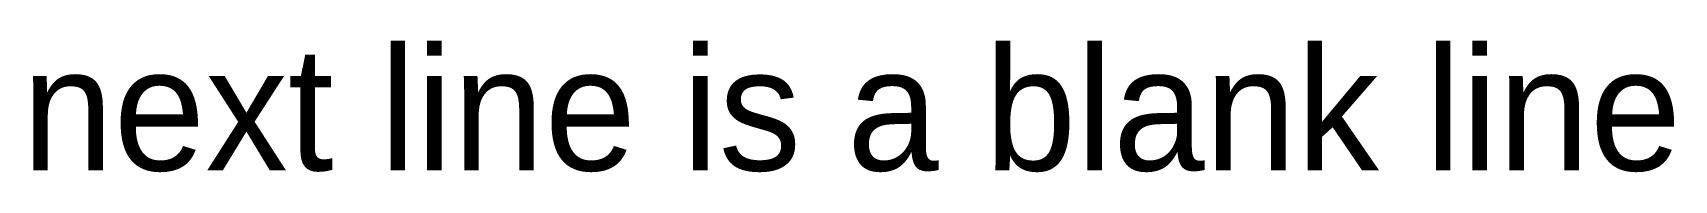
# Model space of a CAD drawing. Extents: x 11.4 to 63.4, y 4.9 to 9.
import ezdxf

# ---------------------------------------------------------------- set-up
doc = ezdxf.new("R2010")
doc.units = 0
doc.layers.get('0').update_dxf_attribs({"linetype": 'CONTINUOUS'})

msp = doc.modelspace()

# ---------------------------------------------------------------- texts
at = {"insert": (11.034, 8.831), "char_height": 3.90625, "width": 55.02718, "attachment_point": 1}
msp.add_mtext('{next line is a blank line\\P}', dxfattribs=at)

doc.saveas('drawing.dxf')
